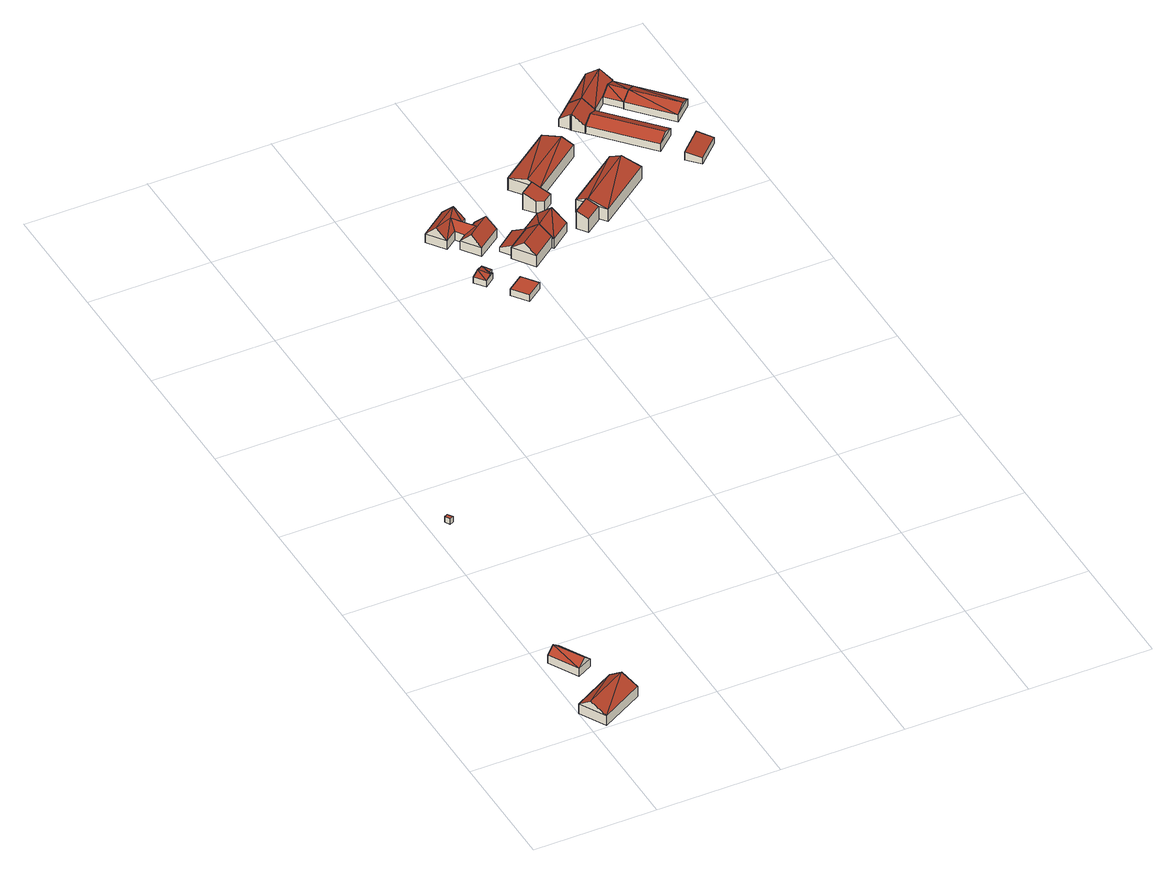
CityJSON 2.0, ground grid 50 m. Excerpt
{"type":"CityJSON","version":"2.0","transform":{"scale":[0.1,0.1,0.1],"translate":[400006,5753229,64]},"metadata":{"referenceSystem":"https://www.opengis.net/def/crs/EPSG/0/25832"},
"CityObjects":{
"building1":{"type":"Building","attributes":{"Gemeindeschluessel":"05515000","Geometrietyp2DReferenz":"3000","function":"31001_2700","roofType":"3100","measuredHeight":8.01},"geometry":[{"type":"Solid","lod":"2","boundaries":[[[[0,1,2,3]],[[4,5,1,0]],[[6,7,5,4]],[[3,2,7,6]],[[0,8,4]],[[6,9,3]],[[0,3,9]],[[9,8,0]],[[8,9,6]],[[6,4,8]],[[1,5,7,2]]]],"semantics":{"surfaces":[{"type":"WallSurface"},{"type":"RoofSurface"},{"type":"GroundSurface"}],"values":[[0,0,0,0,0,0,1,1,1,1,2]]}}]},
"building2":{"type":"Building","attributes":{"Gemeindeschluessel":"05515000","Geometrietyp2DReferenz":"3000","function":"31001_2460","roofType":"3100","measuredHeight":6.35},"geometry":[{"type":"Solid","lod":"2","boundaries":[[[[10,11,12,13]],[[14,15,11,10]],[[16,17,15,14]],[[13,12,17,16]],[[10,18,14]],[[16,19,13]],[[13,19,18]],[[18,10,13]],[[19,16,14]],[[14,18,19]],[[11,15,17,12]]]],"semantics":{"surfaces":[{"type":"WallSurface"},{"type":"RoofSurface"},{"type":"GroundSurface"}],"values":[[0,0,0,0,0,0,1,1,1,1,2]]}}]},
"building3":{"type":"Building","attributes":{"Gemeindeschluessel":"05515000","Geometrietyp2DReferenz":"3000","function":"31001_2500","roofType":"1000","measuredHeight":2.55},"address":[{"country":"Germany","locality":"Münster","thoroughfareNumber":"131a","thoroughfareName":"Sendener Stiege"}],"geometry":[{"type":"Solid","lod":"2","boundaries":[[[[20,21,22,23]],[[24,25,21,20]],[[26,27,25,24]],[[23,22,27,26]],[[24,20,23,26]],[[21,25,27,22]]]],"semantics":{"surfaces":[{"type":"WallSurface"},{"type":"RoofSurface"},{"type":"GroundSurface"}],"values":[[0,0,0,0,1,2]]}}]},
"building4":{"type":"Building","attributes":{"Gemeindeschluessel":"05515000","Geometrietyp2DReferenz":"3000","function":"31001_1310","roofType":"5000","measuredHeight":3.62},"geometry":[{"type":"Solid","lod":"2","boundaries":[[[[28,29,30,31]],[[32,33,29,28]],[[34,35,33,32]],[[36,37,35,34]],[[38,39,37,36]],[[31,30,39,38]],[[38,36,34]],[[40,38,34]],[[34,41,40]],[[38,40,31]],[[28,40,41]],[[41,32,28]],[[31,40,28]],[[32,41,34]],[[29,33,35,37,39,30]]]],"semantics":{"surfaces":[{"type":"WallSurface"},{"type":"RoofSurface"},{"type":"GroundSurface"}],"values":[[0,0,0,0,0,0,1,1,1,1,1,1,0,0,2]]}}]},
"building5":{"type":"Building","attributes":{"Gemeindeschluessel":"05515000","Geometrietyp2DReferenz":"3000","function":"31001_1310","roofType":"1000","measuredHeight":2.96},"geometry":[{"type":"Solid","lod":"2","boundaries":[[[[42,43,44,45]],[[46,47,43,42]],[[48,49,47,46]],[[45,44,49,48]],[[46,42,45,48]],[[43,47,49,44]]]],"semantics":{"surfaces":[{"type":"WallSurface"},{"type":"RoofSurface"},{"type":"GroundSurface"}],"values":[[0,0,0,0,1,2]]}}]},
"building6":{"type":"Building","attributes":{"Gemeindeschluessel":"05515000","Geometrietyp2DReferenz":"3000","function":"31001_1000","roofType":"5000","measuredHeight":8.28},"address":[{"country":"Germany","locality":"Münster","thoroughfareNumber":"153","thoroughfareName":"Sendener Stiege"},{"country":"Germany","locality":"Münster","thoroughfareNumber":"151","thoroughfareName":"Sendener Stiege"}],"geometry":[{"type":"Solid","lod":"2","boundaries":[[[[50,51,52,53]],[[54,55,51,50]],[[56,57,55,54]],[[58,59,57,56]],[[60,61,59,58]],[[62,63,61,60]],[[64,65,63,62]],[[66,67,65,64]],[[68,69,67,66]],[[70,71,69,68]],[[72,73,71,70]],[[53,52,73,72]],[[72,70,74]],[[75,72,74]],[[64,62,75]],[[76,64,75]],[[75,74,76]],[[70,68,74]],[[74,68,66,76]],[[66,64,76]],[[75,62,60,77]],[[78,77,60,58,79]],[[58,56,79]],[[80,78,79,56,54,81]],[[54,50,81]],[[81,50,53,80]],[[77,78,80,53,72,75]],[[51,55,57,59,61,63,65,67,69,71,73,52]]]],"semantics":{"surfaces":[{"type":"WallSurface"},{"type":"RoofSurface"},{"type":"GroundSurface"}],"values":[[0,0,0,0,0,0,0,0,0,0,0,0,1,1,1,1,1,0,1,0,1,1,0,1,0,1,1,2]]}}]},
"building7":{"type":"Building","attributes":{"Gemeindeschluessel":"05515000","Geometrietyp2DReferenz":"3000","function":"31001_2700","roofType":"2100","measuredHeight":4.81},"geometry":[{"type":"Solid","lod":"2","boundaries":[[[[82,83,84,85]],[[86,87,83,82]],[[88,89,87,86]],[[90,91,89,88]],[[85,84,91,90]],[[88,86,82,85,90]],[[83,87,89,91,84]]]],"semantics":{"surfaces":[{"type":"WallSurface"},{"type":"RoofSurface"},{"type":"GroundSurface"}],"values":[[0,0,0,0,0,1,2]]}}]},
"building8":{"type":"Building","attributes":{"Gemeindeschluessel":"05515000","Geometrietyp2DReferenz":"3000","function":"31001_1000","roofType":"3100","measuredHeight":9.14},"geometry":[{"type":"Solid","lod":"2","boundaries":[[[[92,93,94,95]],[[96,97,93,92]],[[98,99,97,96]],[[95,94,99,98]],[[92,100,96]],[[98,101,95]],[[95,101,100,92]],[[96,100,101,98]],[[93,97,99,94]]]],"semantics":{"surfaces":[{"type":"WallSurface"},{"type":"RoofSurface"},{"type":"GroundSurface"}],"values":[[0,0,0,0,0,0,1,1,2]]}}]},
"building9":{"type":"Building","attributes":{"Gemeindeschluessel":"05515000","Geometrietyp2DReferenz":"3000","function":"31001_2700","roofType":"3100","measuredHeight":9.25},"geometry":[{"type":"Solid","lod":"2","boundaries":[[[[102,103,104,105]],[[106,107,103,102]],[[108,109,107,106]],[[105,104,109,108]],[[102,110,106]],[[108,101,105]],[[101,110,102]],[[102,105,101]],[[108,106,110]],[[110,101,108]],[[103,107,109,104]]]],"semantics":{"surfaces":[{"type":"WallSurface"},{"type":"RoofSurface"},{"type":"GroundSurface"}],"values":[[0,0,0,0,0,0,1,1,1,1,2]]}}]},
"building10":{"type":"Building","attributes":{"Gemeindeschluessel":"05515000","Geometrietyp2DReferenz":"3000","function":"31001_2700","roofType":"2100","measuredHeight":7.45},"geometry":[{"type":"Solid","lod":"2","boundaries":[[[[111,112,113,114]],[[115,116,112,111]],[[117,118,116,115]],[[119,120,118,117]],[[121,122,120,119]],[[114,113,122,121]],[[119,117,115,111,114,121]],[[112,116,118,120,122,113]]]],"semantics":{"surfaces":[{"type":"WallSurface"},{"type":"RoofSurface"},{"type":"GroundSurface"}],"values":[[0,0,0,0,0,0,1,2]]}}]},
"building11":{"type":"Building","attributes":{"Gemeindeschluessel":"05515000","Geometrietyp2DReferenz":"3000","function":"31001_2700","roofType":"2100","measuredHeight":8.18},"geometry":[{"type":"Solid","lod":"2","boundaries":[[[[123,124,125,126]],[[127,128,124,123]],[[129,130,128,127]],[[126,125,130,129]],[[127,123,126,129]],[[124,128,130,125]]]],"semantics":{"surfaces":[{"type":"WallSurface"},{"type":"RoofSurface"},{"type":"GroundSurface"}],"values":[[0,0,0,0,1,2]]}}]},
"building12":{"type":"Building","attributes":{"Gemeindeschluessel":"05515000","Geometrietyp2DReferenz":"3000","function":"31001_2700","roofType":"3100","measuredHeight":7.66},"geometry":[{"type":"Solid","lod":"2","boundaries":[[[[131,132,133,134]],[[135,136,132,131]],[[137,138,136,135]],[[134,133,138,137]],[[131,139,135]],[[137,140,134]],[[140,139,131]],[[131,134,140]],[[137,135,139]],[[139,140,137]],[[132,136,138,133]]]],"semantics":{"surfaces":[{"type":"WallSurface"},{"type":"RoofSurface"},{"type":"GroundSurface"}],"values":[[0,0,0,0,0,0,1,1,1,1,2]]}}]},
"building13":{"type":"Building","attributes":{"Gemeindeschluessel":"05515000","Geometrietyp2DReferenz":"3000","function":"31001_2700","roofType":"3100","measuredHeight":7.87},"geometry":[{"type":"Solid","lod":"2","boundaries":[[[[141,142,143,144]],[[145,146,142,141]],[[147,148,146,145]],[[144,143,148,147]],[[141,149,145]],[[147,150,144]],[[141,144,150]],[[150,149,141]],[[149,150,147]],[[147,145,149]],[[142,146,148,143]]]],"semantics":{"surfaces":[{"type":"WallSurface"},{"type":"RoofSurface"},{"type":"GroundSurface"}],"values":[[0,0,0,0,0,0,1,1,1,1,2]]}}]},
"building14":{"type":"Building","attributes":{"Gemeindeschluessel":"05515000","Geometrietyp2DReferenz":"3000","function":"31001_2000","roofType":"3100","measuredHeight":7.38},"geometry":[{"type":"Solid","lod":"2","boundaries":[[[[151,152,153,154]],[[155,156,152,151]],[[157,158,156,155]],[[159,160,158,157]],[[161,162,160,159]],[[163,164,162,161]],[[165,166,164,163]],[[167,168,166,165]],[[154,153,168,167]],[[161,159,157,155,151,163]],[[154,167,165,163,151]],[[152,156,158,160,162,164,166,168,153]]]],"semantics":{"surfaces":[{"type":"WallSurface"},{"type":"RoofSurface"},{"type":"GroundSurface"}],"values":[[0,0,0,0,0,0,0,0,0,1,1,2]]}}]},
"building15":{"type":"Building","attributes":{"Gemeindeschluessel":"05515000","Geometrietyp2DReferenz":"3000","function":"31001_2000","roofType":"3100","measuredHeight":5.58},"geometry":[{"type":"Solid","lod":"2","boundaries":[[[[169,170,171,172]],[[173,174,170,169]],[[175,176,174,173]],[[172,171,176,175]],[[169,177,173]],[[175,178,172]],[[172,178,177,169]],[[173,177,178,175]],[[170,174,176,171]]]],"semantics":{"surfaces":[{"type":"WallSurface"},{"type":"RoofSurface"},{"type":"GroundSurface"}],"values":[[0,0,0,0,0,0,1,1,2]]}}]},
"building16":{"type":"Building","attributes":{"Gemeindeschluessel":"05515000","Geometrietyp2DReferenz":"3000","function":"31001_1000"},"address":[{"country":"Germany","locality":"Münster","thoroughfareNumber":"161","thoroughfareName":"Sendener Stiege"}],"children":["building16-1","building16-2"]},
"building16-1":{"type":"BuildingPart","attributes":{"roofType":"3100","measuredHeight":5.26},"parents":["building16"],"geometry":[{"type":"Solid","lod":"2","boundaries":[[[[179,180,181,182]],[[183,184,180,179]],[[185,186,184,183]],[[179,187,183]],[[187,179,182]],[[182,188,189,187]],[[183,187,189]],[[189,190,185,183]],[[180,184,186,181]],[[186,185,182,181]],[[188,190,189]],[[188,182,185,190]]]],"semantics":{"surfaces":[{"type":"WallSurface"},{"type":"RoofSurface"},{"type":"GroundSurface"},{"type":"ClosureSurface"}],"values":[[0,0,0,0,1,1,1,1,2,3,0,3]]}}]},
"building16-2":{"type":"BuildingPart","attributes":{"roofType":"3100","measuredHeight":7.21},"parents":["building16"],"geometry":[{"type":"Solid","lod":"2","boundaries":[[[[191,182,181,192,193]],[[165,194,186,185,195]],[[161,196,194,165]],[[193,192,196,161]],[[197,193,163]],[[193,161,163]],[[195,190,188,191,197,165]],[[163,165,197]],[[197,191,193]],[[163,161,165]],[[181,186,194,196,192]],[[190,195,185]],[[191,188,182]],[[186,181,182,185]],[[182,188,190,185]]]],"semantics":{"surfaces":[{"type":"WallSurface"},{"type":"RoofSurface"},{"type":"GroundSurface"},{"type":"ClosureSurface"}],"values":[[0,0,0,0,1,1,1,1,0,0,2,0,0,3,3]]}}]},
"building17":{"type":"Building","attributes":{"Gemeindeschluessel":"05515000","Geometrietyp2DReferenz":"3000","function":"31001_2700","roofType":"2100","measuredHeight":3.88},"geometry":[{"type":"Solid","lod":"2","boundaries":[[[[198,199,200,201]],[[202,203,199,198]],[[204,205,203,202]],[[201,200,205,204]],[[202,198,201,204]],[[199,203,205,200]]]],"semantics":{"surfaces":[{"type":"WallSurface"},{"type":"RoofSurface"},{"type":"GroundSurface"}],"values":[[0,0,0,0,1,2]]}}]},
"building18":{"type":"Building","attributes":{"Gemeindeschluessel":"05515000","Geometrietyp2DReferenz":"3000","function":"31001_2000","roofType":"3100","measuredHeight":5.44},"geometry":[{"type":"Solid","lod":"2","boundaries":[[[[206,207,208,179]],[[209,210,207,206]],[[183,211,210,209]],[[179,208,211,183]],[[206,212,209]],[[183,187,179]],[[212,206,179]],[[179,187,212]],[[209,212,187]],[[187,183,209]],[[207,210,211,208]]]],"semantics":{"surfaces":[{"type":"WallSurface"},{"type":"RoofSurface"},{"type":"GroundSurface"}],"values":[[0,0,0,0,0,0,1,1,1,1,2]]}}]}
},
"vertices":[
[59,9,48],[59,9,3],[235,106,3],[235,106,48],[1,115,48],[1,115,3],[176,212,48],[176,212,3],[26,71,83],[201,167,83],
[33,421,40],[33,421,4],[99,301,4],[99,301,40],[93,453,40],[93,453,4],[159,333,40],[159,333,4],[63,437,68],[129,317,68],
[81,1304,35],[81,1304,10],[67,1296,10],[67,1296,35],[94,1283,35],[94,1283,10],[79,1275,35],[79,1275,10],
[806,2405,47],[806,2405,19],[847,2436,19],[847,2436,47],[775,2448,47],[775,2448,19],[830,2488,47],[830,2488,19],[853,2455,47],[853,2455,19],[840,2445,47],[840,2445,19],[834,2426,55],[803,2469,55],
[907,2263,47],[907,2263,18],[972,2310,18],[972,2310,47],[861,2326,47],[861,2326,18],[926,2373,47],[926,2373,18],
[914,2707,61],[914,2707,21],[898,2696,21],[898,2696,61],[966,2636,61],[966,2636,21],[870,2566,61],[870,2566,21],[818,2637,61],[818,2637,21],[849,2660,61],[849,2660,21],[825,2693,61],[825,2693,21],[778,2658,61],[778,2658,21],[725,2730,61],[725,2730,21],[837,2812,61],[837,2812,21],[890,2740,61],[890,2740,21],[873,2728,61],[873,2728,21],[863,2776,103],[831,2735,90],[751,2694,104],[891,2654,90],[888,2634,104],[844,2601,104],[888,2634,103],[940,2672,104],
[940,2564,38],[940,2564,19],[972,2520,19],[972,2520,67],[1024,2628,38],[1024,2628,19],[1053,2590,63],[1053,2590,19],[1058,2583,67],[1058,2583,19],
[1020,2427,68],[1020,2427,18],[1118,2500,18],[1118,2500,68],[960,2511,68],[960,2511,18],[1058,2583,68],[1058,2583,18],[990,2469,109],[1088,2541,109],
[1136,2651,60],[1136,2651,17],[1053,2590,17],[1053,2590,60],[1207,2554,60],[1207,2554,17],[1124,2493,60],[1124,2493,17],[1171,2602,109],
[1125,2743,91],[1125,2743,16],[1159,2701,16],[1159,2701,71],[1184,2785,91],[1184,2785,16],[1203,2758,78],[1203,2758,16],[1229,2723,62],[1229,2723,16],[1190,2697,62],[1190,2697,16],
[1341,2565,78],[1341,2565,15],[1311,2606,15],[1311,2606,97],[1277,2518,78],[1277,2518,15],[1247,2558,97],[1247,2558,15],
[1347,3024,73],[1347,3024,19],[1127,2862,19],[1127,2862,73],[1423,2921,73],[1423,2921,19],[1203,2758,73],[1203,2758,19],[1394,2960,95],[1175,2798,95],
[1366,2540,72],[1366,2540,16],[1584,2702,16],[1584,2702,72],[1289,2643,72],[1289,2643,16],[1508,2805,72],[1508,2805,16],[1318,2605,95],[1536,2767,95],
[1483,3053,97],[1483,3053,23],[1518,3015,23],[1518,3015,59],[1479,3058,92],[1479,3058,23],[1482,3061,92],[1482,3061,23],[1452,3094,59],[1452,3094,23],[1523,3158,59],[1523,3158,23],[1558,3120,97],[1558,3120,23],[1592,3082,59],[1592,3082,23],[1520,3018,59],[1520,3018,23],
[1786,2867,55],[1786,2867,21],[1592,3082,21],[1592,3082,55],[1714,2803,55],[1714,2803,21],[1520,3018,55],[1520,3018,21],[1750,2835,77],[1556,3050,77],
[1777,3142,55],[1777,3142,25],[1724,3201,25],[1724,3201,55],[1705,3077,55],[1705,3077,25],[1652,3137,55],[1652,3137,25],[1741,3109,77],[1716,3195,59],[1688,3169,77],[1659,3143,59],
[1724,3201,59],[1655,3277,25],[1655,3277,59],[1592,3082,25],[1652,3137,59],[1523,3158,25],[1689,3239,97],
[1908,2761,44],[1908,2761,16],[1861,2812,16],[1861,2812,54],[1817,2676,44],[1817,2676,16],[1770,2726,54],[1770,2726,16],
[1917,2986,55],[1917,2986,23],[1777,3142,23],[1846,2922,55],[1846,2922,23],[1705,3077,23],[1881,2954,77]
]}
